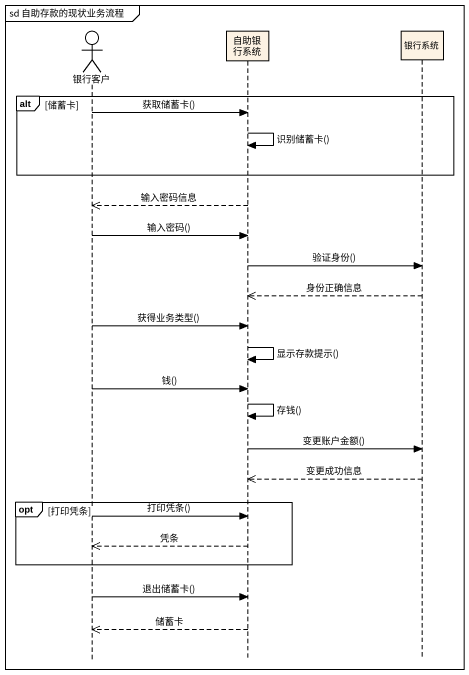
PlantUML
@startuml
mainframe sd 自助存款的现状业务流程
hide footbox
actor 银行客户
participant 自助银行系统
participant 银行系统

alt 储蓄卡
  银行客户 -> 自助银行系统 : 获取储蓄卡()
  自助银行系统 -> 自助银行系统 : 识别储蓄卡()
end
自助银行系统 -->> 银行客户 : 输入密码信息
银行客户 -> 自助银行系统 : 输入密码()
自助银行系统 -> 银行系统 : 验证身份()
银行系统 -->> 自助银行系统 : 身份正确信息
银行客户 -> 自助银行系统 : 获得业务类型()
自助银行系统 -> 自助银行系统 : 显示存款提示()
银行客户 -> 自助银行系统 : 钱()
自助银行系统 -> 自助银行系统 : 存钱()
自助银行系统 -> 银行系统 : 变更账户金额()
银行系统 -->> 自助银行系统 : 变更成功信息
opt 打印凭条
  银行客户 -> 自助银行系统 : 打印凭条()
  自助银行系统 -->> 银行客户 : 凭条
end
银行客户 -> 自助银行系统 : 退出储蓄卡()
自助银行系统 -->> 银行客户 : 储蓄卡
@enduml
